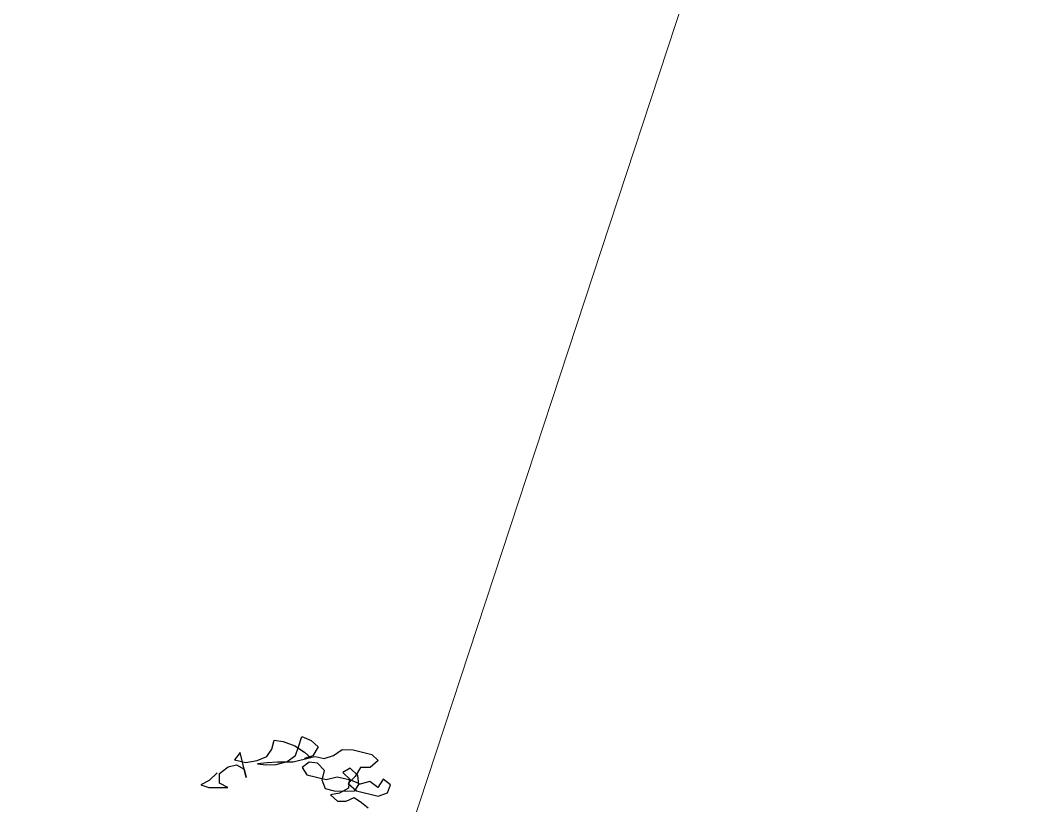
# Model space of a CAD drawing. Header units: inches. Extents: x 350994 to 353538, y 1581369 to 1583842.
# Drawn here: x 351538.862 to 351541.027, y 1583105.839 to 1583107.506 of the extents above; entities that cross this region are included whole.
import ezdxf

# ---------------------------------------------------------------- set-up
doc = ezdxf.new("R2010")
doc.units = ezdxf.units.IN
doc.header["$MEASUREMENT"] = 0
doc.linetypes.add('1', pattern=[0])
doc.layers.add('EP TF', color=5, linetype='Continuous')
doc.layers.add('TREE', color=81, linetype='1')
doc.styles.get("Standard").update_dxf_attribs({"font": 'arial.ttf'})
doc.linetypes.add('SILT_FENCE', pattern='A,0.5,-0.2,["EP",Standard,S=0.1,R=0,X=-0.1,Y=-0.05],-0.2', length=0.9)

# ---------------------------------------------------------------- blocks, each defined once
blk = doc.blocks.new('TREE_4')
at = {"color": 94}
blk.add_lwpolyline([(-470, 8776.1), (-493.2, 8741.5), (-519.3, 8718.4), (-487.5, 8715.4), (-418, 8732.7), (-452.7, 8741.4), (-461.4, 8776.1), (-435.3, 8807.9), (-406.4, 8822.4), (-374.6, 8813.6), (-360.2, 8784.7), (-403.5, 8871.5), (-417.9, 8839.7), (-374.6, 8839.7), (-334.1, 8857), (-302.3, 8880.1), (-290.7, 8911.9), (-290.6, 8946.6), (-255.9, 8949.4), (-209.7, 8943.6), (-169.2, 8929.1), (-140.3, 8914.6), (-201.1, 8882.9), (-258.9, 8868.5), (-296.5, 8856.9), (-331.2, 8845.4), (-299.4, 8848.3), (-261.8, 8859.8), (-224.2, 8880), (-198.1, 8908.9), (-195.2, 8943.6), (-192.3, 8984.1), (-154.7, 8978.3), (-122.9, 8960.9), (-134.5, 8923.3), (-163.5, 8906), (-125.8, 8923.3), (-91.2, 8923.3), (-59.3, 8943.5), (-33.3, 8972.4), (7.2, 8981), (79.5, 8980.9), (108.4, 8963.6), (85.2, 8931.8), (50.5, 8923.1), (38.9, 8885.6), (18.7, 8853.8), (56.2, 8833.5), (140.1, 8833.4), (171.9, 8853.6), (174.8, 8885.4), (143, 8899.9), (131.4, 8865.2), (96.7, 8879.7), (59.1, 8859.5), (47.6, 8891.3), (12.9, 8911.6), (-10.2, 8888.5), (24.4, 8868.2), (59.1, 8862.4), (47.5, 8830.6), (15.7, 8822), (-24.8, 8813.3), (-59.4, 8813.4), (-79.7, 8842.3), (-79.6, 8879.9), (-111.4, 8900.1), (-143.2, 8897.3), (-163.5, 8871.3), (-140.4, 8848.1), (-65.2, 8848.1), (-27.6, 8868.3), (18.7, 8868.2), (24.4, 8836.4), (-4.5, 8810.4), (-36.3, 8796), (-4.5, 8778.6), (27.3, 8787.3), (53.3, 8807.5), (85.1, 8795.9), (114, 8781.4)], dxfattribs=at)

msp = doc.modelspace()

# ---------------------------------------------------------------- linework, layer by layer
at = {"layer": 'EP TF', "color": 252, "linetype": 'SILT_FENCE', "lineweight": 5, "ltscale": 6, "elevation": 113.0439}
msp.add_lwpolyline([(351445.0663, 1582827.5301), (351461.8848, 1582877.5618), (351478.8402, 1582928.4087), (351495.2813, 1582976.3785), (351513.1313, 1583028.2334), (351530.907, 1583079.0506), (351553.178, 1583146.8474), (351559.8182, 1583166.6338), (351568.7887, 1583193.1044), (351576.5053, 1583216.7514), (351588.9681, 1583253.1169), (351608.7172, 1583313.2153), (351618.4364, 1583343.1369), (351695.2585, 1583575.0259)], dxfattribs=at)

# ---------------------------------------------------------------- block references
at = {"layer": 'TREE', "lineweight": 5, "xscale": 0.0005632341247466223, "yscale": 0.0005632341529917539, "zscale": 0.0005632341444477617, "rotation": 346.4411541233163}
msp.add_blockref('TREE_4', (351538.3779, 1583101.0412), dxfattribs=at)

doc.saveas('drawing.dxf')
